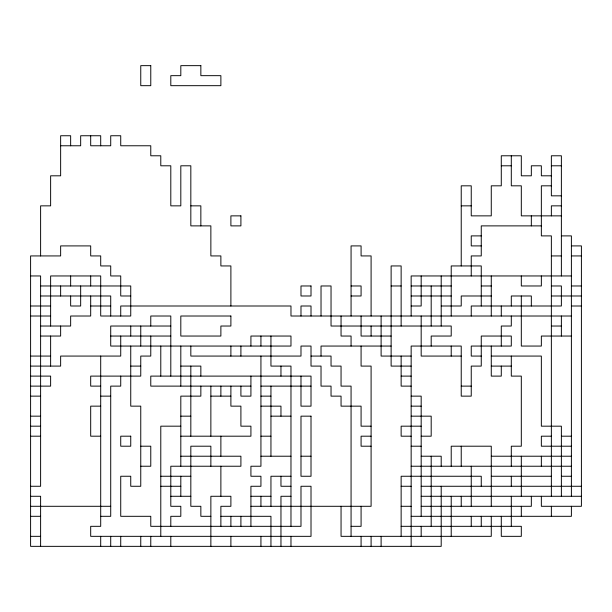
<?xml version="1.0" encoding="UTF-8"?>
<svg xmlns="http://www.w3.org/2000/svg" width="612" height="612" viewBox="0 0 612 612"><rect width="100%" height="100%" fill="white"/><g stroke="black" fill="none" stroke-linecap="round" stroke-linejoin="round"><path stroke-width="0.92" d="M60.642 145.771L80.669 145.771L80.669 135.749L100.705 135.749L100.705 145.771M501.282 165.798L511.295 165.798M551.358 165.798L561.372 165.798M551.358 175.812L541.345 175.812L541.345 165.798L531.331 165.798L531.331 175.812L521.309 175.812L521.309 155.785L501.282 155.785L501.282 185.826L491.268 185.826L491.268 215.868L471.24 215.868L471.24 185.826L461.226 185.826L461.226 265.945M551.358 185.826L541.345 185.826L541.345 235.895L551.358 235.895L551.358 496.278M561.372 195.84L551.358 195.84L551.358 155.785L561.372 155.785L561.372 275.958M190.829 205.854L200.851 205.854L200.851 225.882M461.226 205.854L471.24 205.854M561.372 205.854L551.358 205.854L551.358 215.868M561.372 215.868L521.309 215.868L521.309 185.826L511.295 185.826L511.295 155.785M541.345 225.882L481.254 225.882L481.254 255.931L471.24 255.931L471.24 275.958M481.254 235.895L471.24 235.895L471.24 245.909L481.254 245.909M561.372 235.895L571.386 235.895L571.386 496.278M571.386 245.909L581.4 245.909L581.4 506.292L541.345 506.292L541.345 496.278M551.358 255.931L561.372 255.931M571.386 255.931L581.4 255.931M30.6 275.958L40.614 275.958L40.614 486.265L30.6 486.265M571.386 275.958L411.149 275.958L411.149 316.014M40.614 285.972L130.746 285.972L130.746 316.014L100.705 316.014L100.705 275.958L50.628 275.958L50.628 326.028M351.066 285.972L361.08 285.972L361.08 295.986L351.066 295.986M391.122 285.972L401.135 285.972M411.149 285.972L451.212 285.972M481.254 285.972L491.268 285.972M551.358 285.972L561.372 285.972L561.372 306L471.24 306L471.24 316.014M571.386 285.972L581.4 285.972M40.614 295.986L110.718 295.986L110.718 316.014M130.746 295.986L120.732 295.986L120.732 275.958L110.718 275.958L110.718 265.945L100.705 265.945L100.705 255.931L90.691 255.931L90.691 245.909L60.642 245.909L60.642 255.931L30.6 255.931L30.6 546.348L441.198 546.348L441.198 486.265M411.149 295.986L451.212 295.986M491.268 295.986L461.226 295.986L461.226 306L441.198 306M551.358 295.986L581.4 295.986M30.6 306L50.628 306M90.691 306L110.718 306M411.149 306L421.171 306L421.171 275.958M571.386 306L581.4 306M30.6 316.014L50.628 316.014M571.386 316.014L290.975 316.014L290.975 306L120.732 306L120.732 316.014M40.614 326.028L70.655 326.028L70.655 316.014L90.691 316.014L90.691 295.986M170.802 326.028L110.718 326.028L110.718 346.055L290.975 346.055L290.975 336.042L250.92 336.042L250.92 346.055M551.358 326.028L561.372 326.028M40.614 336.042L60.642 336.042L60.642 326.028M110.718 336.042L170.802 336.042M391.122 336.042L361.08 336.042L361.08 316.014M571.386 336.042L541.345 336.042L541.345 346.055L521.309 346.055L521.309 295.986M391.122 346.055L321.025 346.055L321.025 356.069M30.6 356.069L50.628 356.069M311.011 356.069L331.038 356.069L331.038 366.091L341.052 366.091L341.052 386.118L351.066 386.118L351.066 536.334M411.149 356.069L381.108 356.069L381.108 316.014M461.226 356.069L421.171 356.069L421.171 316.014M481.254 356.069L471.24 356.069L471.24 346.055L511.295 346.055L511.295 336.042L481.254 336.042L481.254 366.091L471.24 366.091L471.24 396.132L461.226 396.132L461.226 346.055L411.149 346.055L411.149 546.348M491.268 356.069L541.345 356.069L541.345 426.174L561.372 426.174L561.372 496.278M30.6 366.091L60.642 366.091L60.642 356.069L120.732 356.069L120.732 336.042M130.746 366.091L140.76 366.091M180.815 366.091L200.851 366.091L200.851 376.105M411.149 366.091L391.122 366.091L391.122 265.945L401.135 265.945L401.135 326.028M491.268 366.091L511.295 366.091M30.6 376.105L50.628 376.105L50.628 386.118L30.6 386.118M401.135 376.105L411.149 376.105M100.705 386.118L90.691 386.118L90.691 376.105L140.76 376.105L140.76 356.069L150.774 356.069L150.774 336.042M250.92 386.118L150.774 386.118L150.774 376.105L311.011 376.105L311.011 406.146L300.989 406.146L300.989 376.105M260.934 386.118L311.011 386.118M411.149 386.118L401.135 386.118L401.135 356.069M461.226 386.118L471.24 386.118M30.6 396.132L40.614 396.132M100.705 396.132L110.718 396.132M210.865 396.132L230.892 396.132M260.934 396.132L270.948 396.132M411.149 396.132L421.171 396.132L421.171 516.306M100.705 406.146L90.691 406.146L90.691 436.188L100.705 436.188M260.934 406.146L280.962 406.146L280.962 416.16M411.149 406.146L421.171 406.146M30.6 416.16L40.614 416.16M180.815 416.16L190.829 416.16M270.948 416.16L290.975 416.16M411.149 416.16L431.185 416.16L431.185 436.188L421.171 436.188M30.6 426.174L40.614 426.174M180.815 426.174L160.788 426.174L160.788 536.334M371.094 426.174L361.08 426.174L361.08 406.146L341.052 406.146L341.052 396.132L331.038 396.132L331.038 386.118L321.025 386.118L321.025 366.091L311.011 366.091L311.011 346.055L300.989 346.055L300.989 356.069L190.829 356.069L190.829 346.055M421.171 426.174L401.135 426.174L401.135 436.188L411.149 436.188M30.6 436.188L40.614 436.188M180.815 436.188L250.92 436.188L250.92 426.174L240.906 426.174L240.906 406.146L230.892 406.146L230.892 386.118M260.934 436.188L270.948 436.188M371.094 436.188L361.08 436.188L361.08 446.202L371.094 446.202M551.358 436.188L541.345 436.188L541.345 446.202L571.386 446.202M561.372 436.188L571.386 436.188M140.76 446.202L150.774 446.202L150.774 466.229L140.76 466.229M411.149 446.202L421.171 446.202M180.815 456.215L240.906 456.215L240.906 466.229L170.802 466.229L170.802 506.292L180.815 506.292L180.815 516.306L170.802 516.306L170.802 526.32M260.934 456.215L290.975 456.215M300.989 456.215L311.011 456.215M421.171 456.215L441.198 456.215L441.198 466.229M491.268 456.215L571.386 456.215M411.149 466.229L571.386 466.229M160.788 476.251L190.829 476.251M290.975 476.251L270.948 476.251L270.948 506.292M491.268 476.251L551.358 476.251M561.372 476.251L571.386 476.251M160.788 486.265L180.815 486.265M290.975 486.265L280.962 486.265L280.962 476.251M401.135 486.265L411.149 486.265M421.171 486.265L581.4 486.265M30.6 496.278L40.614 496.278L40.614 546.348M170.802 496.278L190.829 496.278M250.92 496.278L270.948 496.278M290.975 496.278L280.962 496.278L280.962 546.348M421.171 496.278L581.4 496.278M30.6 506.292L110.718 506.292M250.92 506.292L371.094 506.292L371.094 366.091L361.08 366.091L361.08 346.055M401.135 506.292L411.149 506.292M421.171 506.292L531.331 506.292L531.331 496.278M30.6 516.306L40.614 516.306M100.705 516.306L110.718 516.306L110.718 386.118L120.732 386.118L120.732 376.105M210.865 516.306L200.851 516.306L200.851 506.292L190.829 506.292L190.829 446.202L210.865 446.202L210.865 466.229M220.878 516.306L270.948 516.306L270.948 546.348M411.149 516.306L571.386 516.306L571.386 506.292M351.066 526.32L361.08 526.32L361.08 506.292M401.135 526.32L521.309 526.32L521.309 536.334L501.282 536.334L501.282 516.306M30.6 536.334L40.614 536.334M561.372 316.014L561.372 336.042M551.358 506.292L551.358 516.306M541.345 275.958L541.345 285.972L521.309 285.972L521.309 275.958M541.345 456.215L541.345 466.229M531.331 215.868L531.331 225.882M531.331 306L531.331 295.986L511.295 295.986L511.295 306M521.309 456.215L521.309 496.278M521.309 506.292L521.309 516.306M511.295 316.014L511.295 326.028L501.282 326.028L501.282 346.055M511.295 356.069L511.295 376.105L521.309 376.105L521.309 446.202L511.295 446.202L511.295 466.229M511.295 476.251L511.295 486.265M511.295 496.278L511.295 526.32M501.282 306L501.282 316.014M501.282 366.091L501.282 376.105L491.268 376.105L491.268 346.055M491.268 275.958L491.268 316.014M491.268 506.292L491.268 446.202L451.212 446.202L451.212 466.229M491.268 516.306L491.268 536.334L341.052 536.334L341.052 506.292M481.254 306L481.254 265.945L451.212 265.945L451.212 316.014M481.254 486.265L481.254 476.251L401.135 476.251L401.135 536.334M481.254 516.306L481.254 526.32M471.24 466.229L471.24 506.292M471.24 516.306L471.24 526.32M461.226 446.202L461.226 466.229M461.226 496.278L461.226 506.292M451.212 346.055L451.212 356.069M451.212 496.278L451.212 536.334M441.198 275.958L441.198 326.028M431.185 285.972L431.185 326.028M431.185 346.055L431.185 336.042L451.212 336.042L451.212 326.028L331.038 326.028L331.038 285.972L321.025 285.972L321.025 316.014M431.185 456.215L431.185 526.32M421.171 526.32L421.171 536.334M381.108 536.334L381.108 546.348M371.094 316.014L371.094 255.931L361.08 255.931L361.08 245.909L351.066 245.909L351.066 316.014M371.094 326.028L371.094 336.042M371.094 536.334L371.094 546.348M361.08 536.334L361.08 546.348M351.066 346.055L351.066 336.042L341.052 336.042L341.052 316.014M311.011 316.014L311.011 306L300.989 306L300.989 316.014M290.975 526.32L290.975 366.091L270.948 366.091L270.948 336.042M290.975 536.334L290.975 546.348M280.962 366.091L280.962 376.105M270.948 386.118L270.948 456.215M260.934 336.042L260.934 346.055M260.934 356.069L260.934 466.229L250.92 466.229L250.92 476.251L260.934 476.251L260.934 486.265L250.92 486.265L250.92 526.32M260.934 496.278L260.934 506.292M260.934 536.334L260.934 546.348M250.92 376.105L250.92 396.132L240.906 396.132L240.906 386.118M240.906 346.055L240.906 356.069M240.906 516.306L240.906 526.32M230.892 306L230.892 265.945L220.878 265.945L220.878 255.931L210.865 255.931L210.865 225.882L190.829 225.882L190.829 165.798L180.815 165.798L180.815 205.854L170.802 205.854L170.802 165.798L160.788 165.798L160.788 155.785L150.774 155.785L150.774 145.771L120.732 145.771L120.732 135.749L110.718 135.749L110.718 145.771L90.691 145.771L90.691 135.749M230.892 346.055L230.892 356.069M230.892 516.306L230.892 526.32M230.892 536.334L230.892 546.348M220.878 386.118L220.878 396.132M220.878 436.188L220.878 456.215M220.878 466.229L220.878 496.278M220.878 526.32L220.878 506.292L230.892 506.292L230.892 496.278L210.865 496.278L210.865 546.348M210.865 386.118L210.865 436.188M200.851 386.118L200.851 396.132L180.815 396.132L180.815 466.229M190.829 366.091L190.829 436.188M180.815 346.055L180.815 386.118M180.815 476.251L180.815 496.278M170.802 376.105L170.802 316.014L150.774 316.014L150.774 326.028M170.802 536.334L170.802 546.348M160.788 346.055L160.788 376.105M150.774 536.334L150.774 546.348M140.76 326.028L140.76 346.055M140.76 536.334L140.76 546.348M130.746 326.028L130.746 336.042M130.746 346.055L130.746 406.146L140.76 406.146L140.76 486.265L130.746 486.265L130.746 476.251L120.732 476.251L120.732 516.306L150.774 516.306L150.774 526.32L300.989 526.32L300.989 486.265L311.011 486.265L311.011 536.334L90.691 536.334L90.691 526.32L100.705 526.32L100.705 356.069M120.732 536.334L120.732 546.348M110.718 536.334L110.718 546.348M100.705 536.334L100.705 546.348M90.691 275.958L90.691 285.972M80.669 285.972L80.669 306L70.655 306L70.655 295.986M70.655 145.771L70.655 135.749L60.642 135.749L60.642 175.812L50.628 175.812L50.628 205.854L40.614 205.854L40.614 255.931M70.655 275.958L70.655 285.972M60.642 285.972L60.642 295.986M50.628 336.042L50.628 366.091M150.774 65.652L140.76 65.652L140.76 85.68L150.774 85.68L150.774 65.652M200.851 65.652L180.815 65.652L180.815 75.666L170.802 75.666L170.802 85.68L220.878 85.68L220.878 75.666L200.851 75.666L200.851 65.652M240.906 215.868L230.892 215.868L230.892 225.882L240.906 225.882L240.906 215.868M311.011 285.972L300.989 285.972L300.989 295.986L311.011 295.986L311.011 285.972M230.892 316.014L180.815 316.014L180.815 336.042L220.878 336.042L220.878 326.028L230.892 326.028L230.892 316.014M311.011 416.16L300.989 416.16L300.989 476.251L311.011 476.251L311.011 416.16M130.746 436.188L120.732 436.188L120.732 446.202L130.746 446.202L130.746 436.188"/></g></svg>
